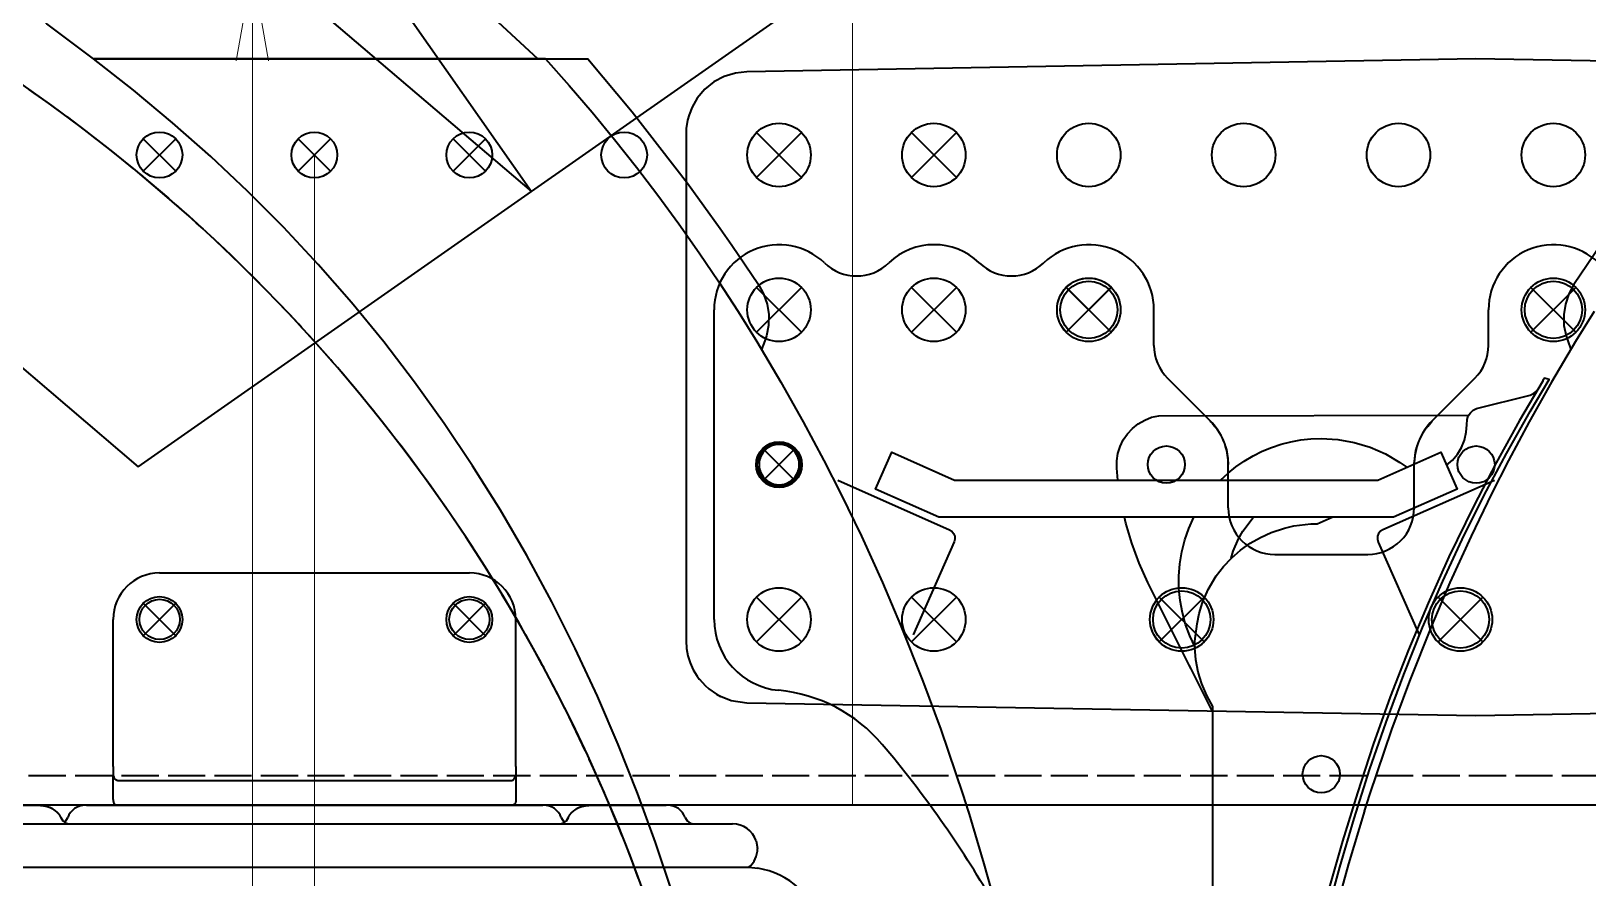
# Model space of a CAD drawing. Header units: millimetres. Extents: x 120 to 10915, y 515 to 8014.
# Drawn here: x 7209 to 7711, y 4877 to 5150 of the extents above; entities that cross this region are included whole.
import ezdxf

# ---------------------------------------------------------------- set-up
doc = ezdxf.new("R2010")
doc.units = ezdxf.units.MM
doc.linetypes.add('DASHED', pattern=[15, 12, -3])
doc.layers.get('0').update_dxf_attribs({"lineweight": 13})
for name, color, linetype, lineweight in [('201_Dimensions', 7, 'Continuous', 13), ('202_Information', 7, 'Continuous', 13), ('203_Chassis_left_side_view', 7, 'Continuous', 13), ('204_Chassis_mid_side_view', 7, 'Continuous', 13), ('211_Frame_holes_left_side_view', 7, 'Continuous', 13), ('212_Frame_holes_right_side_view', 7, 'Continuous', 13), ('213_BWA_holes_left_side_view', 7, 'Continuous', 13), ('214_BWA_holes_right_side_view', 7, 'Continuous', 13)]:
    doc.layers.add(name, color=color, linetype=linetype, lineweight=lineweight)

# ---------------------------------------------------------------- blocks, each defined once
blk = doc.blocks.new('2881633')
at = {"layer": '203_Chassis_left_side_view', "color": 3, "lineweight": 35}
blk.add_arc((6900, 790), 538, 291.9502, 248.0498, dxfattribs=at)
at = {"layer": '203_Chassis_left_side_view', "color": 3, "linetype": 'DASHED', "lineweight": 35}
blk.add_arc((6900, 790), 538, 18.6449, 161.3551, dxfattribs=at)
blk = doc.blocks.new('2625442')
at = {"layer": '203_Chassis_left_side_view', "color": 3, "lineweight": 35}
for p, q in [((7250.05, 1075.04), (7292.24, 1075.04)), ((7292.24, 1075.04), (7295.49, 1075.04)), ((7295.49, 1075.04), (7304.61, 1075.04)), ((7304.61, 1075.04), (7307.86, 1075.04)), ((7307.86, 1075.04), (7350.05, 1075.04)), ((7235.05, 1016.04), (7235.05, 1060.04)), ((7365.05, 1016.04), (7365.05, 1060.04)), ((7235.05, 1013.13), (7235.05, 1016.04)), ((7365.05, 1013.13), (7365.05, 1016.04)), ((7235.05, 1012.51), (7235.05, 1009.51)), ((7365.05, 1012.51), (7365.05, 1009.51)), ((7235.05, 1001.88), (7235.05, 1009.51)), ((7236.49, 1008.04), (7236.94, 1008.04)), ((7236.94, 1008.04), (7248.43, 1008.04)), ((7248.43, 1008.04), (7253.87, 1008.04)), ((7253.87, 1008.04), (7346.24, 1008.04)), ((7346.24, 1008.04), (7351.67, 1008.04)), ((7351.67, 1008.04), (7363.16, 1008.04)), ((7363.16, 1008.04), (7363.61, 1008.04)), ((7365.05, 1009.51), (7365.05, 1001.88)), ((7179.76, 994.99), (7180.4, 996.04)), ((7186.51, 1000.04), (7210.7, 1000.04)), ((7218.11, 996.02), (7218.76, 994.95)), ((7219.76, 994.99), (7220.4, 996.04)), ((7226.41, 1000.04), (7256.68, 1000.04)), ((7256.68, 1000.04), (7258.6, 1000.04)), ((7258.6, 1000.04), (7341.51, 1000.04)), ((7341.51, 1000.04), (7343.42, 1000.04)), ((7343.42, 1000.04), (7373.7, 1000.04)), ((7379.71, 996.04), (7380.34, 994.99)), ((7381.34, 994.95), (7382, 996.02)), ((7381.34, 994.95), (7381.98, 995.98)), ((7382, 996.02), (7382.09, 996.25)), ((7389.41, 1000.04), (7413.59, 1000.04)), ((7419.71, 996.04), (7420.34, 994.99)), ((7167.1, 994.04), (7300.05, 994.04)), ((7177.58, 994.04), (7178.77, 994.28)), ((7178.77, 994.28), (7179.76, 994.99)), ((7218.76, 994.95), (7219.74, 994.27)), ((7219.24, 994.62), (7219.76, 994.99)), ((7219.74, 994.27), (7220.91, 994.04)), ((7300.05, 994.04), (7434.96, 994.04)), ((7379.19, 994.04), (7380.36, 994.27)), ((7380.34, 994.99), (7380.87, 994.62)), ((7380.36, 994.27), (7381.34, 994.95)), ((7420.34, 994.99), (7421.34, 994.28)), ((7421.34, 994.28), (7422.52, 994.04)), ((7434.96, 994.04), (7434.96, 994.04)), ((7442.59, 988.51), (7443.05, 986.04)), ((7167.23, 980), (7300.05, 980)), ((7300.05, 980), (7440.3, 980)), ((7440.3, 980), (7440.3, 980)), ((7440.3, 980), (7443.17, 979.69)), ((7464.01, 960.9), (7464.79, 956.74)), ((7464.79, 956.74), (7464.91, 956.75)), ((7464.1, 679.19), (7465, 683.35)), ((7162.56, 660.04), (7300.05, 660.04)), ((7183.01, 602.73), (7187.15, 660.04)), ((7300.05, 660.04), (7439.02, 660.04)), ((7410.39, 585.95), (7415.75, 660.04)), ((7439.02, 660.03), (7439.02, 660.04)), ((7182.98, 602.4), (7410.39, 585.95)), ((7279.97, 555.18), (7280.99, 569.24)), ((7307.61, 553.18), (7308.63, 567.24)), ((7279.97, 555.18), (7283.43, 554.93)), ((7281.5, 550.56), (7281.82, 555.05)), ((7283.43, 554.93), (7286.88, 554.68)), ((7283.43, 554.93), (7286.88, 554.68)), ((7286.88, 554.68), (7293.79, 554.18)), ((7293.79, 554.18), (7300.7, 553.68)), ((7293.79, 554.18), (7300.7, 553.68)), ((7300.7, 553.68), (7304.16, 553.43)), ((7304.16, 553.43), (7307.61, 553.18)), ((7304.16, 553.43), (7305.76, 553.32)), ((7305.44, 548.83), (7305.76, 553.32)), ((7281.96, 550.02), (7304.9, 548.36)), ((7285.24, 546.88), (7285.45, 549.77)), ((7301.2, 545.72), (7301.41, 548.62)), ((7285.24, 546.88), (7287.11, 544.74)), ((7287.11, 544.74), (7293.08, 544.31)), ((7293.08, 544.31), (7299.04, 543.88)), ((7299.04, 543.88), (7301.2, 545.72))]:
    blk.add_line(p, q, dxfattribs=at)
for centre in [(7250.05, 1060.04), (7350.05, 1060.04)]:
    blk.add_circle(centre, 6.5, dxfattribs=at)
for centre, radius, start, end in [((7250.05, 1060.04), 15, 90, 180), ((7350.05, 1060.04), 15, 0, 90), ((7186.05, 994.03), 6, 89.7297, 160.5224), ((7226.05, 994.03), 6, 89.8574, 160.5224), ((7374.05, 994.03), 6, 19.4776, 90.1426), ((7414.05, 994.03), 6, 19.4776, 90.2703), ((7434.98, 986.04), 8, 17.9908, 90.1723), ((7435.05, 986.04), 8, 311.0172, 360), ((7438.94, 954.05), 25.99, 15.2789, 80.6421), ((6152.3, 819.63), 1319.75, 354.07277, 5.96344), ((7439.02, 686.02), 25.99, 269.984, 344.7524), ((7282, 550.52), 0.5, 175.8618, 265.863), ((7304.94, 548.86), 0.5, 265.8618, 355.863)]:
    blk.add_arc(centre, radius, start, end, dxfattribs=at)
for points, degree in [([(7235.05, 1012.51), (7235.05, 1012.63), (7235.05, 1012.76), (7235.05, 1012.88), (7235.05, 1013.01), (7235.05, 1013.13)], 5), ([(7365.05, 1012.51), (7365.05, 1012.63), (7365.05, 1012.76), (7365.05, 1012.88), (7365.05, 1013.01), (7365.05, 1013.13)], 5), ([(7236.49, 1008.04), (7236.12, 1008.04), (7235.8, 1008.17), (7235.55, 1008.47), (7235.38, 1008.91), (7235.26, 1009.5)], 5), ([(7363.61, 1008.04), (7363.99, 1008.04), (7364.31, 1008.17), (7364.56, 1008.47), (7364.73, 1008.91), (7364.85, 1009.5)], 5), ([(7235.05, 1001.88), (7235.05, 1000.95), (7235.26, 1000.32), (7235.75, 1000.04), (7236.49, 1000.04)], 4), ([(7365.05, 1001.88), (7365.05, 1000.95), (7364.85, 1000.32), (7364.35, 1000.04), (7363.61, 1000.04)], 4), ([(7210.7, 1000.04), (7211.5, 1000.01), (7211.91, 999.97)], 2), ([(7211.91, 999.97), (7212.32, 999.93), (7212.73, 999.86)], 2), ([(7212.73, 999.86), (7213.15, 999.79), (7213.57, 999.68)], 2), ([(7213.57, 999.68), (7214, 999.57), (7214.44, 999.4)], 2), ([(7214.44, 999.4), (7214.89, 999.23), (7215.25, 999.02)], 2), ([(7215.25, 999.02), (7215.62, 998.82), (7215.81, 998.69)], 2), ([(7215.81, 998.69), (7216, 998.55), (7216.39, 998.24)], 2), ([(7216.39, 998.24), (7216.78, 997.93), (7217.05, 997.65)], 2), ([(7217.05, 997.65), (7217.33, 997.36), (7217.51, 997.1)], 2), ([(7217.51, 997.1), (7217.7, 996.85), (7217.86, 996.55)], 2), ([(7217.86, 996.55), (7218.01, 996.25), (7218.11, 996.02)], 2), ([(7381.98, 995.98), (7382.09, 996.25), (7382.25, 996.55)], 2), ([(7382.25, 996.55), (7382.41, 996.85), (7382.6, 997.1)], 2), ([(7382.6, 997.1), (7382.78, 997.36), (7383.05, 997.65)], 2), ([(7383.05, 997.65), (7383.32, 997.93), (7383.72, 998.24)], 2), ([(7383.72, 998.24), (7384.11, 998.55), (7384.3, 998.69)], 2), ([(7384.3, 998.69), (7384.49, 998.82), (7384.85, 999.02)], 2), ([(7384.85, 999.02), (7385.22, 999.23), (7385.66, 999.4)], 2), ([(7385.66, 999.4), (7386.11, 999.57), (7386.53, 999.68)], 2), ([(7386.53, 999.68), (7386.96, 999.79), (7387.37, 999.86)], 2), ([(7387.37, 999.86), (7387.79, 999.93), (7388.19, 999.97)], 2), ([(7388.19, 999.97), (7388.6, 1000.01), (7389.41, 1000.04)], 2)]:
    blk.add_open_spline(points, degree=degree, dxfattribs=at)
blk = doc.blocks.new('3324728_1')
at = {"layer": '203_Chassis_left_side_view', "color": 3, "lineweight": 35}
for p, q in [((7429.05, 1060.04), (7429.05, 1160.04)), ((7571.05, 1148.53), (7571.05, 1160.04)), ((7679.05, 1148.53), (7679.05, 1160.04)), ((7575.45, 1137.93), (7589.2, 1124.18)), ((7660.91, 1124.18), (7674.66, 1137.93)), ((7595.05, 1096.03), (7595.05, 1110.04)), ((7655.05, 1096.03), (7655.05, 1110.04)), ((7610.04, 1081.04), (7625.05, 1081.04)), ((7625.05, 1081.04), (7640.06, 1081.04))]:
    blk.add_line(p, q, dxfattribs=at)
for centre, radius in [((7450, 1160), 10.25), ((7500, 1160), 10.25), ((7550, 1160), 9.25), ((7700, 1160), 9.25), ((7575.05, 1110.04), 6), ((7675.05, 1110.04), 6), ((7450, 1060), 10.25), ((7500, 1060), 10.25), ((7580, 1060), 9.25), ((7670, 1060), 9.25), ((7625.05, 1010.04), 6)]:
    blk.add_circle(centre, radius, dxfattribs=at)
for centre, radius, start, end in [((7450.05, 1160.04), 21, 46.0168, 180.0002), ((7500.05, 1160.04), 21, 46.0172, 133.9828), ((7550.05, 1160.04), 21, 359.9998, 133.9831), ((7700.05, 1160.04), 21, 46.0168, 180.0002), ((7475.05, 1185.94), 15, 226.0186, 313.9814), ((7525.05, 1185.94), 15, 226.0186, 313.9814), ((7586.05, 1148.53), 15, 180.0001, 224.9999), ((7664.05, 1148.53), 15, 315.0001, 359.9999), ((7575.05, 1110.04), 20, 0.0001, 44.9999), ((7675.05, 1110.04), 20, 135.0001, 179.9999), ((7450.05, 1110.04), 6.5, 359.9996, 180.0004), ((7450.05, 1110.04), 6.5, 179.9991, 0.0009), ((7610.04, 1096.02), 14.99, 179.987, 270.013), ((7640.07, 1096.02), 14.99, 269.987, 0.013), ((7452.05, 1060.04), 23, 180.0001, 264.5595), ((7445.14, 987.37), 49.99, 40.2325, 84.5635), ((7216.12, 793.58), 350, 30.0921, 40.2363)]:
    blk.add_arc(centre, radius, start, end, dxfattribs=at)
for points in [[(7589.2, 1124.18), (7591.66, 1121.13), (7592.02, 1120.58)], [(7658.09, 1120.58), (7658.45, 1121.13), (7660.91, 1124.18)], [(7592.02, 1120.58), (7592.37, 1120.04), (7592.94, 1118.86)], [(7592.94, 1118.86), (7593.5, 1117.68), (7593.94, 1116.44)], [(7593.94, 1116.44), (7594.37, 1115.21), (7594.51, 1114.57)], [(7655.6, 1114.57), (7655.73, 1115.21), (7656.17, 1116.44)], [(7656.17, 1116.44), (7656.61, 1117.68), (7657.17, 1118.86)], [(7657.17, 1118.86), (7657.73, 1120.04), (7658.09, 1120.58)], [(7594.51, 1114.57), (7594.65, 1113.93), (7595.05, 1110.04)], [(7655.05, 1110.04), (7655.46, 1113.93), (7655.6, 1114.57)]]:
    blk.add_open_spline(points, degree=2, dxfattribs=at)
blk = doc.blocks.new('2838266')
at = {"layer": '203_Chassis_left_side_view', "color": 4, "linetype": 'DASHED', "lineweight": 35}
blk.add_line((8824.749756, 1009.5), (7200, 1009.5), dxfattribs=at)
blk = doc.blocks.new('3304707')
at = {"layer": '204_Chassis_mid_side_view', "color": 3, "lineweight": 35}
blk.add_lwpolyline([(7830, 1051.359497), (7830, 1218.640503), (7829.800781, 1221.455322), (7829.20752, 1224.214233), (7828.231934, 1226.862183), (7826.893555, 1229.346313), (7825.218262, 1231.617432), (7823.240723, 1233.630127), (7820.999023, 1235.344482), (7818.538574, 1236.726318), (7815.908203, 1237.748047), (7813.160156, 1238.389282), (7810.349121, 1238.637451), (7675, 1241), (7439.650879, 1236.891968), (7435.907227, 1236.471802), (7432.309082, 1235.357056), (7428.983398, 1233.58728), (7426.04834, 1231.22522), (7423.608887, 1228.354858), (7421.94043, 1225.482422), (7421.937988, 1225.483521), (7420.949219, 1222.983521), (7420.48584, 1221.275635), (7420.490234, 1221.296631), (7420.064941, 1218.50708), (7420, 1216.89502), (7420, 1053.10498), (7420.146484, 1050.690186), (7420.583008, 1048.310791), (7421.304199, 1046.001465), (7422.29834, 1043.796143), (7423.551758, 1041.726929), (7424.27002, 1040.75293), (7424.27832, 1040.75708), (7426.166016, 1038.661377), (7427.375977, 1037.592651), (7427.379883, 1037.597534), (7429.799316, 1035.901978), (7431.099121, 1035.194824), (7431.100098, 1035.197266), (7434.542969, 1033.86377), (7439.650879, 1033.108032), (7675, 1029), (7810.349121, 1031.362549), (7813.160156, 1031.610718), (7815.908203, 1032.251953), (7818.538574, 1033.273804), (7820.999023, 1034.655518), (7823.240723, 1036.369873), (7825.218262, 1038.382568), (7826.893555, 1040.653687), (7828.231934, 1043.137939), (7829.20752, 1045.785767), (7829.800781, 1048.544678)], close=True, dxfattribs=at)
for centre, radius in [((7450.00061, 1209.999987), 10.25), ((7500.00061, 1209.999991), 10.25), ((7550.00061, 1209.999995), 10.25), ((7600.00061, 1209.999998), 10.25), ((7650, 1210), 10.25), ((7700, 1210), 10.25), ((7750, 1210), 10.25), ((7800, 1210), 10.25), ((7450.000614, 1159.999987), 10.25), ((7500.000614, 1159.999991), 10.25), ((7550.000614, 1159.999995), 9.249409), ((7700, 1160), 9.25), ((7750, 1160), 10.25), ((7800, 1160), 10.25), ((7450, 1110), 7), ((7800.000617, 1110.000013), 7), ((7450.000621, 1059.999987), 10.25), ((7500.000621, 1059.999991), 10.25), ((7580.000621, 1059.999997), 9.249646), ((7670, 1060), 9.25), ((7750, 1060), 10.25), ((7800, 1060), 10.25)]:
    blk.add_circle(centre, radius, dxfattribs=at)
blk = doc.blocks.new('2774928')
at = {"layer": '203_Chassis_left_side_view', "color": 3, "lineweight": 35}
for points in [[(7374.666504, 1240.999878), (7228.713867, 1240.999878), (7213.665527, 1252.397461), (7212.039551, 1253.945068), (7210.799805, 1255.816528), (7210.008789, 1257.917236), (7209.751465, 1259.393311), (7209.718262, 1260.908325), (7209.914062, 1262.410889), (7210.335449, 1263.866699), (7210.971191, 1265.242065), (7211.808105, 1266.505615), (7212.825684, 1267.628174), (7214.001953, 1268.584106), (7215.308594, 1269.351318), (7216.716309, 1269.912231), (7218.192871, 1270.254028), (7219.703613, 1270.368896), (7340.651855, 1270.36731), (7372.144531, 1240.999878)], [(7415.507324, 971.930359), (7410.130371, 988.001465), (7404.324219, 1003.922058), (7398.079102, 1019.675232), (7391.388184, 1035.243774), (7384.245117, 1050.609619), (7376.644531, 1065.754517), (7368.583496, 1080.65918), (7360.05957, 1095.304321), (7351.071777, 1109.669678), (7341.937012, 1123.289673), (7332.375, 1136.614746), (7322.392578, 1149.628052), (7311.998047, 1162.314209), (7301.20166, 1174.659546), (7290.015137, 1186.651978), (7278.450195, 1198.280518), (7266.521484, 1209.536377), (7254.244141, 1220.411987), (7241.635742, 1230.901123), (7228.713867, 1240.999512), (7374.666504, 1240.999878), (7382.225098, 1232.476318), (7389.632324, 1223.808594), (7396.883301, 1215.000732), (7403.973633, 1206.056274), (7410.897949, 1196.97937), (7417.651367, 1187.773804), (7424.228516, 1178.443481), (7430.624023, 1168.992188), (7436.833984, 1159.423828), (7442.852051, 1149.742188), (7450.595703, 1136.645386), (7450.602539, 1136.651245), (7457.837402, 1123.819214), (7464.49707, 1111.359985), (7469.96582, 1100.618896), (7476.596191, 1086.9021), (7483.385254, 1071.996582), (7489.265137, 1058.197998), (7496.447754, 1040.142578), (7502.234375, 1024.453857), (7509.335938, 1003.453491), (7509.350098, 1003.457947), (7511.043457, 998.127014), (7511.024414, 998.193787), (7511.023438, 998.193787), (7516.162598, 981.137207), (7521.023926, 963.533752)], [(7374.666504, 1240.999878), (7388.288574, 1240.999878), (7402.580566, 1223.894287), (7420.407227, 1200.902466), (7430.996094, 1186.286987), (7434.755371, 1180.91333), (7434.74707, 1180.907715), (7443.380371, 1168.19458), (7445.038086, 1165.154175), (7446.146484, 1161.873413), (7446.672363, 1158.450684), (7446.600098, 1154.988403), (7445.931641, 1151.590576), (7445.379395, 1149.947876), (7445.379883, 1149.946777), (7444.333496, 1147.229004)], [(7713.166016, 1159.423828), (7707.147949, 1149.742188), (7699.404297, 1136.645386), (7699.397461, 1136.651245), (7692.162598, 1123.819214), (7685.50293, 1111.359985), (7680.03418, 1100.618896), (7673.403809, 1086.9021), (7666.614746, 1071.996582), (7660.734863, 1058.197998), (7653.552246, 1040.142578), (7647.765625, 1024.453857), (7640.664062, 1003.453491), (7640.649902, 1003.457947), (7638.956543, 998.127014), (7638.975586, 998.193787), (7638.976562, 998.193787), (7633.837402, 981.137207), (7628.976074, 963.533752), (7626.649902, 954.500549)], [(7775.333496, 1240.999878), (7761.711426, 1240.999878), (7747.419434, 1223.894287), (7729.592773, 1200.902466), (7719.003906, 1186.286987), (7715.244629, 1180.91333), (7715.25293, 1180.907715), (7706.619629, 1168.19458), (7704.961914, 1165.154175), (7703.853516, 1161.873413), (7703.327637, 1158.450684), (7703.399902, 1154.988403), (7704.068359, 1151.590576), (7704.620605, 1149.947876), (7704.620117, 1149.946777), (7705.666504, 1147.229004)]]:
    blk.add_lwpolyline(points, dxfattribs=at)
blk = doc.blocks.new('2777629')
at = {"layer": '203_Chassis_left_side_view', "color": 3, "lineweight": 35}
for points in [[(7626.723145, 964.237), (7631.070312, 980.052979), (7635.719727, 995.782776), (7640.669922, 1011.420471), (7645.963379, 1026.895386), (7651.671875, 1042.221924), (7657.791016, 1057.389282), (7664.316406, 1072.38623), (7671.243652, 1087.201782), (7678.416016, 1101.532959), (7684.862305, 1113.661255), (7692.46582, 1127.171387), (7698.580078, 1137.485107), (7697.075684, 1137.894897), (7696.634277, 1137.16394), (7696.645996, 1137.183838), (7689.038086, 1124.21936), (7681.507324, 1110.615601), (7674.260742, 1096.693481), (7666.26709, 1080.229248), (7659.55127, 1065.332275), (7653.238281, 1050.260376), (7647.331543, 1035.024414), (7641.835938, 1019.635315), (7636.729492, 1004.073364), (7631.925293, 988.375916), (7627.422363, 972.589294)], [(7665.487305, 1109.793091), (7667.438965, 1111.484375), (7669.018555, 1113.363525), (7670.322266, 1115.522095), (7671.279297, 1117.885254), (7671.86084, 1120.455444), (7672.01709, 1122.843018), (7672.111816, 1124.548096), (7672.518066, 1125.719849), (7673.200195, 1126.755737), (7674.116211, 1127.592163), (7675.209473, 1128.177612), (7692.462891, 1132.498047), (7693.522461, 1132.929321), (7694.416016, 1133.6427), (7694.933594, 1134.328613)], [(7559.395508, 1105.037598), (7559.043457, 1108.821777), (7559.045898, 1111.211548), (7559.404297, 1113.574219), (7560.11084, 1115.8573), (7561.148926, 1118.009644), (7562.496582, 1119.983276), (7564.123047, 1121.734253), (7565.992188, 1123.223389), (7568.062012, 1124.417603), (7570.287109, 1125.290161), (7572.616699, 1125.821533), (7672.78125, 1126)], [(7592.562012, 1105.037598), (7594.960938, 1107.264648), (7597.512207, 1109.315186), (7600.203125, 1111.178833), (7603.02002, 1112.846191), (7605.94873, 1114.308838), (7608.973633, 1115.559204), (7612.080566, 1116.590942), (7615.252441, 1117.398926), (7618.474121, 1117.979004), (7621.728516, 1118.328247), (7625, 1118.444946), (7630.386719, 1118.12793), (7635.699707, 1117.181641), (7640.864746, 1115.618896), (7645.810547, 1113.461426), (7650.469727, 1110.739014), (7652.671387, 1109.177246)], [(7468.978027, 1104.966187), (7504.999023, 1089.00769), (7505.787109, 1088.498169), (7506.378906, 1087.77002), (7506.716309, 1086.894409), (7506.76709, 1085.957397), (7506.525879, 1085.050537), (7493.260254, 1055.105957)], [(7680.972656, 1104.928955), (7644.944824, 1088.986572), (7644.156738, 1088.477417), (7643.564453, 1087.74939), (7643.226562, 1086.874023), (7643.175293, 1085.937012), (7643.416504, 1085.030029), (7656.668457, 1055.07959)], [(7590, 1030.122803), (7583.04834, 1044.036499), (7582.430664, 1045.278564), (7582.423828, 1045.275024), (7569.067383, 1071.99231), (7566.283203, 1078.171387), (7563.878418, 1084.628174), (7561.961914, 1091.147339), (7561.486816, 1093.05603)], [(7584.344238, 1051.098022), (7582.652344, 1054.678589), (7581.274902, 1058.391479), (7580.222656, 1062.209229), (7579.502441, 1066.103394), (7579.120605, 1070.045044), (7579.07959, 1074.005005), (7579.379883, 1077.953735), (7580.019043, 1081.861938), (7580.992188, 1085.700684), (7582.29248, 1089.441284), (7583.910156, 1093.05603)], [(7590, 930.582642), (7590, 1031.913574), (7588.074707, 1035.460083), (7586.525391, 1039.182861), (7585.369141, 1043.040894), (7584.618164, 1046.991577), (7584.28125, 1050.991577), (7584.269531, 1052.996216), (7584.960938, 1058.647705), (7585.623047, 1061.958862), (7586.672363, 1065.510742), (7588.507324, 1069.67041), (7591.150879, 1074.088257), (7593.469727, 1077.070923), (7596.066406, 1079.838745), (7598.956543, 1082.373535), (7602.077637, 1084.603882), (7605.404297, 1086.512939), (7608.897949, 1088.081421), (7613.13623, 1089.469849), (7616.154297, 1090.255371), (7621.690918, 1090.845337), (7623.724609, 1090.883667), (7628.62793, 1093.05603)], [(7595.987305, 1079.761841), (7596.583984, 1082.043213), (7598.306641, 1086.033447), (7599.69873, 1088.529907), (7603.081543, 1092.983765), (7603.149414, 1093.05603)]]:
    blk.add_lwpolyline(points, dxfattribs=at)
blk.add_lwpolyline([(7643.327148, 1105.037598), (7663.612305, 1114.024536), (7668.878418, 1102.138794), (7648.376953, 1093.05603), (7501.620117, 1093.05603), (7481.118652, 1102.138794), (7486.384277, 1114.024536), (7506.669434, 1105.037598)], close=True, dxfattribs=at)
blk = doc.blocks.new('BLOCK25')
at = {"layer": '201_Dimensions', "color": 2, "lineweight": 18}
blk.add_line((7473.75, 1000), (7473.75, 1762), dxfattribs=at)
blk = doc.blocks.new('BLOCK34')
at = {"layer": '201_Dimensions', "color": 2, "lineweight": 18}
blk.add_line((7280, 291), (7280, 1269.999878), dxfattribs=at)
blk.add_lwpolyline([(7285.209473, 1240.455688), (7280, 1269.999878), (7274.790527, 1240.455688)], dxfattribs=at)
blk = doc.blocks.new('BLOCK52')
at = {"layer": '201_Dimensions', "color": 2, "lineweight": 18}
blk.add_line((7473.75, 1000), (7473.75, 1682), dxfattribs=at)
blk = doc.blocks.new('BLOCK65')
at = {"layer": '201_Dimensions', "color": 2, "lineweight": 18}
blk.add_line((7300, 1210), (7300, 123), dxfattribs=at)
blk = doc.blocks.new('BLOCK66')
at = {"layer": '201_Dimensions', "color": 2, "lineweight": 18}
blk.add_line((7300, 1210), (7300, 198), dxfattribs=at)
blk = doc.blocks.new('PREL')
at = {"layer": '202_Information', "color": 1, "lineweight": 35}
for p, q in [((6509.722463, 4156.913472), (7370.087117, 2928.185406)), ((6191.163334, 3933.855969), (7370.087117, 2928.185406)), ((6712.63629, 3291.856228), (7243.151993, 2839.304475)), ((7370.087117, 2928.185406), (7492.959924, 3014.221871)), ((7243.151993, 2839.304475), (7370.087117, 2928.185406))]:
    blk.add_line(p, q, dxfattribs=at)

msp = doc.modelspace()

# ---------------------------------------------------------------- linework, layer by layer
at = {"layer": '203_Chassis_left_side_view', "color": 3, "lineweight": 35}
msp.add_line((10210, 4900), (4055, 4900), dxfattribs=at)
at = {"layer": '211_Frame_holes_left_side_view', "color": 3, "lineweight": 35}
for p, q in [((7457.247845, 5117.247845), (7442.752155, 5102.752155)), ((7457.247845, 5102.752155), (7442.752155, 5117.247845)), ((7507.247845, 5117.247845), (7492.752155, 5102.752155)), ((7507.247845, 5102.752155), (7492.752155, 5117.247845)), ((7255.23259, 5115.23259), (7244.76741, 5104.76741)), ((7255.23259, 5104.76741), (7244.76741, 5115.23259)), ((7305.23259, 5115.23259), (7294.76741, 5104.76741)), ((7305.23259, 5104.76741), (7294.76741, 5115.23259)), ((7355.23259, 5115.23259), (7344.76741, 5104.76741)), ((7355.23259, 5104.76741), (7344.76741, 5115.23259)), ((7457.247845, 5067.247845), (7442.752155, 5052.752155)), ((7457.247845, 5052.752155), (7442.752155, 5067.247845)), ((7457.247845, 5067.247845), (7442.752155, 5052.752155)), ((7457.247845, 5052.752155), (7442.752155, 5067.247845)), ((7507.247845, 5067.247845), (7492.752155, 5052.752155)), ((7507.247845, 5052.752155), (7492.752155, 5067.247845)), ((7507.247845, 5067.247845), (7492.752155, 5052.752155)), ((7507.247845, 5052.752155), (7492.752155, 5067.247845)), ((7557.247845, 5067.247845), (7542.752155, 5052.752155)), ((7557.247845, 5052.752155), (7542.752155, 5067.247845)), ((7557.248645, 5067.270445), (7542.752955, 5052.774755)), ((7557.248645, 5052.774755), (7542.752955, 5067.270445)), ((7707.247845, 5067.247845), (7692.752155, 5052.752155)), ((7707.247845, 5052.752155), (7692.752155, 5067.247845)), ((7707.247845, 5067.247845), (7692.752155, 5052.752155)), ((7707.247845, 5052.752155), (7692.752155, 5067.247845)), ((7455.23259, 5015.23259), (7444.76741, 5004.76741)), ((7455.23259, 5004.76741), (7444.76741, 5015.23259)), ((7455.23259, 5015.23259), (7444.76741, 5004.76741)), ((7455.23259, 5004.76741), (7444.76741, 5015.23259)), ((7457.247845, 4967.247845), (7442.752155, 4952.752155)), ((7457.247845, 4952.752155), (7442.752155, 4967.247845)), ((7457.247845, 4967.247845), (7442.752155, 4952.752155)), ((7457.247845, 4952.752155), (7442.752155, 4967.247845)), ((7507.247845, 4967.247845), (7492.752155, 4952.752155)), ((7507.247845, 4952.752155), (7492.752155, 4967.247845)), ((7507.247845, 4967.247845), (7492.752155, 4952.752155)), ((7507.247845, 4952.752155), (7492.752155, 4967.247845)), ((7587.247845, 4967.247845), (7572.752155, 4952.752155)), ((7587.247845, 4952.752155), (7572.752155, 4967.247845)), ((7587.248645, 4967.270445), (7572.752955, 4952.774755)), ((7587.248645, 4952.774755), (7572.752955, 4967.270445)), ((7677.247845, 4967.247845), (7662.752155, 4952.752155)), ((7677.247845, 4952.752155), (7662.752155, 4967.247845)), ((7677.247845, 4967.247845), (7662.752155, 4952.752155)), ((7677.247845, 4952.752155), (7662.752155, 4967.247845)), ((7255.23259, 4965.23259), (7244.76741, 4954.76741)), ((7255.23259, 4954.76741), (7244.76741, 4965.23259)), ((7355.23259, 4965.23259), (7344.76741, 4954.76741)), ((7355.23259, 4954.76741), (7344.76741, 4965.23259))]:
    msp.add_line(p, q, dxfattribs=at)
for centre, radius in [((7250, 5110), 7.4), ((7300, 5110), 7.4), ((7350, 5110), 7.4), ((7450, 5110), 10.25), ((7500, 5110), 10.25), ((7450, 5060), 10.25), ((7450, 5060), 10.25), ((7500, 5060), 10.25), ((7500, 5060), 10.25), ((7550, 5060), 10.25), ((7550.0008, 5060.0226), 10.25), ((7700, 5060), 10.25), ((7700, 5060), 10.25), ((7450, 5010), 7.4), ((7450, 5010), 7.4), ((7250, 4960), 7.4), ((7350, 4960), 7.4), ((7450, 4960), 10.25), ((7450, 4960), 10.25), ((7500, 4960), 10.25), ((7500, 4960), 10.25), ((7580, 4960), 10.25), ((7580.0008, 4960.0226), 10.25), ((7670, 4960), 10.25), ((7670, 4960), 10.25)]:
    msp.add_circle(centre, radius, dxfattribs=at)
at = {"layer": '212_Frame_holes_right_side_view', "color": 3, "lineweight": 35}
for p, q in [((7457.247845, 5117.247845), (7442.752155, 5102.752155)), ((7457.247845, 5102.752155), (7442.752155, 5117.247845)), ((7507.247845, 5117.247845), (7492.752155, 5102.752155)), ((7507.247845, 5102.752155), (7492.752155, 5117.247845)), ((7255.23259, 5115.23259), (7244.76741, 5104.76741)), ((7255.23259, 5104.76741), (7244.76741, 5115.23259)), ((7305.23259, 5115.23259), (7294.76741, 5104.76741)), ((7305.23259, 5104.76741), (7294.76741, 5115.23259)), ((7355.23259, 5115.23259), (7344.76741, 5104.76741)), ((7355.23259, 5104.76741), (7344.76741, 5115.23259)), ((7457.247845, 5067.247845), (7442.752155, 5052.752155)), ((7457.247845, 5052.752155), (7442.752155, 5067.247845)), ((7457.247845, 5067.247845), (7442.752155, 5052.752155)), ((7457.247845, 5052.752155), (7442.752155, 5067.247845)), ((7507.247845, 5067.247845), (7492.752155, 5052.752155)), ((7507.247845, 5052.752155), (7492.752155, 5067.247845)), ((7507.247845, 5067.247845), (7492.752155, 5052.752155)), ((7507.247845, 5052.752155), (7492.752155, 5067.247845)), ((7557.247845, 5067.247845), (7542.752155, 5052.752155)), ((7557.247845, 5052.752155), (7542.752155, 5067.247845)), ((7557.248645, 5067.254145), (7542.752955, 5052.758455)), ((7557.248645, 5052.758455), (7542.752955, 5067.254145)), ((7707.247845, 5067.247845), (7692.752155, 5052.752155)), ((7707.247845, 5052.752155), (7692.752155, 5067.247845)), ((7707.247845, 5067.247845), (7692.752155, 5052.752155)), ((7707.247845, 5052.752155), (7692.752155, 5067.247845)), ((7455.23259, 5015.23259), (7444.76741, 5004.76741)), ((7455.23259, 5004.76741), (7444.76741, 5015.23259)), ((7455.23259, 5015.23259), (7444.76741, 5004.76741)), ((7455.23259, 5004.76741), (7444.76741, 5015.23259)), ((7457.247845, 4967.247845), (7442.752155, 4952.752155)), ((7457.247845, 4952.752155), (7442.752155, 4967.247845)), ((7457.247845, 4967.247845), (7442.752155, 4952.752155)), ((7457.247845, 4952.752155), (7442.752155, 4967.247845)), ((7507.247845, 4967.247845), (7492.752155, 4952.752155)), ((7507.247845, 4952.752155), (7492.752155, 4967.247845)), ((7507.247845, 4967.247845), (7492.752155, 4952.752155)), ((7507.247845, 4952.752155), (7492.752155, 4967.247845)), ((7587.247845, 4967.247845), (7572.752155, 4952.752155)), ((7587.247845, 4952.752155), (7572.752155, 4967.247845)), ((7587.248645, 4967.254245), (7572.752955, 4952.758555)), ((7587.248645, 4952.758555), (7572.752955, 4967.254245)), ((7677.247845, 4967.247845), (7662.752155, 4952.752155)), ((7677.247845, 4952.752155), (7662.752155, 4967.247845)), ((7677.247845, 4967.247845), (7662.752155, 4952.752155)), ((7677.247845, 4952.752155), (7662.752155, 4967.247845)), ((7255.23259, 4965.23259), (7244.76741, 4954.76741)), ((7255.23259, 4954.76741), (7244.76741, 4965.23259)), ((7355.23259, 4965.23259), (7344.76741, 4954.76741)), ((7355.23259, 4954.76741), (7344.76741, 4965.23259))]:
    msp.add_line(p, q, dxfattribs=at)
for centre, radius in [((7250, 5110), 7.4), ((7300, 5110), 7.4), ((7350, 5110), 7.4), ((7450, 5110), 10.25), ((7500, 5110), 10.25), ((7450, 5060), 10.25), ((7450, 5060), 10.25), ((7500, 5060), 10.25), ((7500, 5060), 10.25), ((7550, 5060), 10.25), ((7550.0008, 5060.0063), 10.25), ((7700, 5060), 10.25), ((7700, 5060), 10.25), ((7450, 5010), 7.4), ((7450, 5010), 7.4), ((7250, 4960), 7.4), ((7350, 4960), 7.4), ((7450, 4960), 10.25), ((7450, 4960), 10.25), ((7500, 4960), 10.25), ((7500, 4960), 10.25), ((7580, 4960), 10.25), ((7580.0008, 4960.0064), 10.25), ((7670, 4960), 10.25), ((7670, 4960), 10.25)]:
    msp.add_circle(centre, radius, dxfattribs=at)
at = {"layer": '213_BWA_holes_left_side_view', "color": 3, "lineweight": 35}
for centre in [(7300, 5110), (7400, 5110)]:
    msp.add_circle(centre, 7.4, dxfattribs=at)
at = {"layer": '214_BWA_holes_right_side_view', "color": 3, "lineweight": 35}
for centre in [(7300, 5110), (7400, 5110)]:
    msp.add_circle(centre, 7.4, dxfattribs=at)

# ---------------------------------------------------------------- block references
at = {"color": 7, "lineweight": 35}
for name, p in [('PREL', (0, 2170)), ('2881633', (0, 3900)), ('2774928', (0, 3900)), ('2838266', (0, 3900)), ('3324728_1', (0, 3900)), ('3304707', (0, 3900)), ('2777629', (0, 3900)), ('2625442', (0, 3900))]:
    msp.add_blockref(name, p, dxfattribs=at)
at = {"layer": '201_Dimensions', "lineweight": 0}
for name in ['BLOCK25', 'BLOCK52', 'BLOCK34', 'BLOCK65', 'BLOCK66']:
    msp.add_blockref(name, (0, 3900), dxfattribs=at)

doc.saveas('drawing.dxf')
